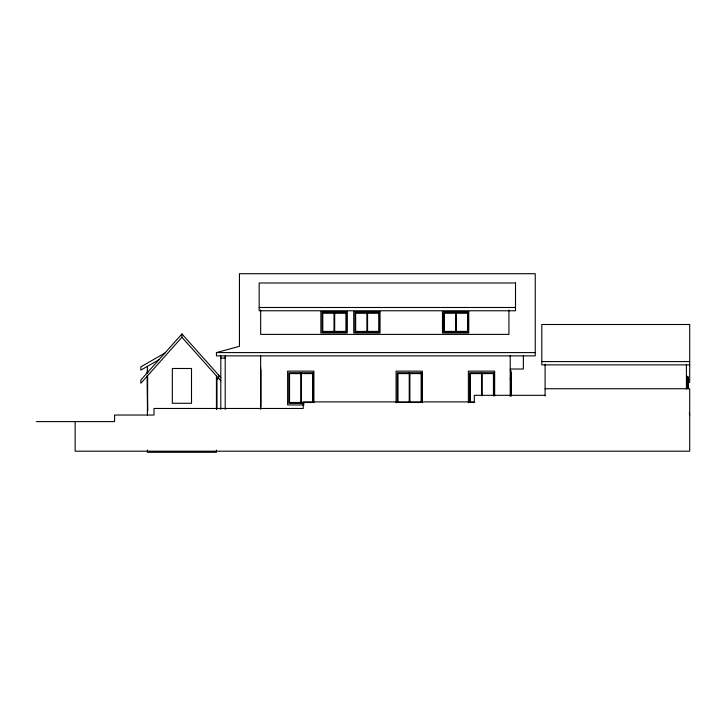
<?xml version="1.0" encoding="UTF-8"?>
<svg xmlns="http://www.w3.org/2000/svg" width="726" height="726" viewBox="0 0 726 726"><rect width="100%" height="100%" fill="white"/><g stroke="black" fill="none" stroke-linecap="round" stroke-linejoin="round"><path stroke-width="1.09" d="M181.927 333.969L140.844 379.979L140.844 383.264L181.927 337.254L181.927 333.969L220.822 377.529M164.92 353.017L140.844 366.839L140.844 370.124L158.903 359.751M216.439 352.591L239.444 346.32L239.444 273.711L535.234 273.711L535.234 355.876L216.439 355.876L216.439 352.591L535.234 352.591M259.164 307.488L515.514 307.488M334.014 313.142L322.789 313.142L322.789 331.41L334.014 331.41M334.695 313.142L345.93 313.142M366.884 313.142L355.649 313.142L355.649 331.41L366.884 331.41M367.565 313.142L378.79 313.142M455.619 313.142L444.385 313.142L444.385 331.41L455.619 331.41M456.3 313.142L467.535 313.142M334.695 331.41L345.93 331.41M367.565 331.41L378.79 331.41M456.3 331.41L467.535 331.41M220.813 358.072L225.196 358.072M541.805 361.584L689.7 361.584M689.7 364.869L541.805 364.869L541.805 324.495L689.7 324.495L689.7 382.402L687.44 382.402M260.58 367.401L260.58 406.968M510.215 369.026L523.364 369.026L523.364 355.504M147.414 370.124L147.196 373.518M510.215 370.768L511.04 370.768L511.04 396.133M147.196 372.32L147.968 372.32M300.764 373.609L289.538 373.609L289.538 402.485L300.764 402.485M312.679 373.609L301.444 373.609L301.444 402.485L312.679 402.485L312.679 372.728M409.219 373.609L397.993 373.609L397.993 402.485L409.219 402.485L409.219 372.728M421.134 373.609L409.909 373.609L409.909 402.485L421.134 402.485L421.134 372.728M481.529 373.609L470.294 373.609L470.294 402.485L474.786 402.485M493.435 373.609L482.209 373.609L482.209 395.824M686.415 376.386L688.057 376.386L688.057 388.446M216.439 378.609L217.528 378.609L217.528 379.163L216.439 379.163M510.215 378.609L511.313 378.609L511.313 379.163L510.215 379.163M545.09 388.746L689.7 388.746L689.7 451.191L75.132 451.191L75.132 421.606M545.09 395.316L474.296 395.316L474.296 401.895L303.223 401.895L303.223 408.466L154.012 408.466L154.012 415.036L114.572 415.036L114.572 421.606L36.3 421.606M304.012 403.366L288.848 403.366L288.848 372.728L313.36 372.728L313.36 402.268M304.049 404.954L287.614 404.954L287.614 371.14L313.913 371.14L313.913 402.694M181.927 337.254L220.822 380.814M689.292 412.885L689.7 415.036M687.921 377.62L687.921 388.446M686.415 364.597L686.415 389.027M545.09 364.252L545.09 396.015M510.968 372.374L510.968 395.724M510.768 379.163L510.768 395.498M510.215 355.504L510.215 396.242M508.935 309.893L508.935 334.396L260.661 334.396L260.661 309.893M494.669 395.933L494.669 371.14L468.379 371.14L468.379 402.694M494.125 395.706L494.125 372.728L469.613 372.728L469.613 402.268M493.435 372.728L493.435 395.824M481.529 372.728L481.529 395.824M467.535 312.588L467.535 331.964M456.3 312.588L456.3 331.964M455.619 312.588L455.619 331.964M422.369 402.694L422.369 371.14L396.069 371.14L396.069 402.694M421.815 402.268L421.815 372.728L397.303 372.728L397.303 402.268M378.79 312.588L378.79 331.964M367.565 312.588L367.565 331.964M366.884 312.588L366.884 331.964M345.93 312.588L345.93 331.964M334.695 312.588L334.695 331.964M334.014 312.588L334.014 331.964M300.764 372.728L300.764 403.366M260.815 369.534L260.815 406.968M260.661 355.876L260.661 409.328M225.196 355.876L225.196 409.364M220.813 355.876L220.813 409.364M218.626 375.079L218.626 378.364M216.983 379.163L216.983 408.811M216.439 375.905L216.439 409.636M216.439 450.038L216.439 452.289L147.414 452.289L147.414 450.038M147.632 375.723L147.632 410.862L147.196 375.723M147.414 366.349L147.414 373.518M147.414 375.778L147.414 415.218M515.514 282.995L259.164 282.995L259.164 310.773L515.514 310.773L515.514 282.995M347.164 311.59L320.865 311.59L320.865 332.971L347.164 332.971L347.164 311.59M380.025 311.59L353.734 311.59L353.734 332.971L380.025 332.971L380.025 311.59M468.76 311.59L442.47 311.59L442.47 332.971L468.76 332.971L468.76 311.59M346.611 312.588L322.099 312.588L322.099 331.964L346.611 331.964L346.611 312.588M379.48 312.588L354.969 312.588L354.969 331.964L379.48 331.964L379.48 312.588M468.216 312.588L443.704 312.588L443.704 331.964L468.216 331.964L468.216 312.588M191.51 368.49L172.343 368.49L172.343 403.275L191.51 403.275L191.51 368.49"/></g></svg>
